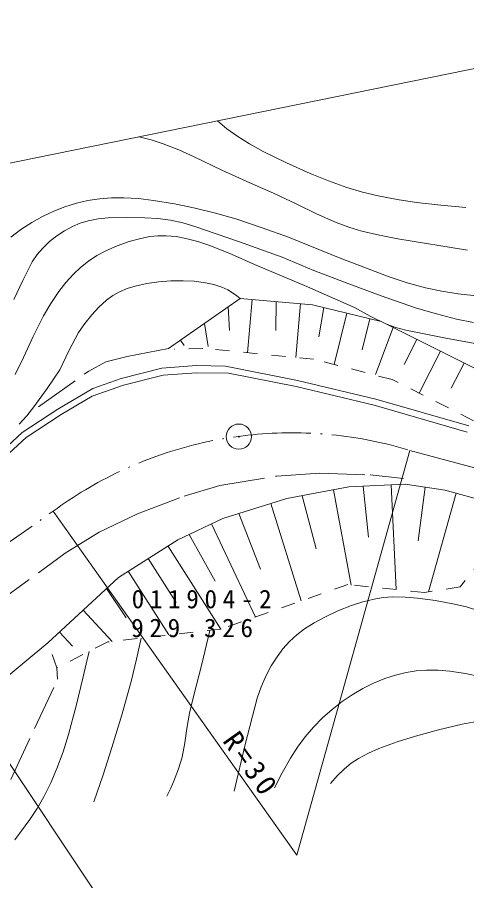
# Model space of a CAD drawing. Units: millimetres, scale not verified. Extents: x 62358 to 702358, y -11416 to 348584.
# Drawn here: x 376741 to 408666, y 251701 to 313085 of the extents above; entities that cross this region are included whole.
import ezdxf

# ---------------------------------------------------------------- set-up
doc = ezdxf.new("R2010")
doc.units = ezdxf.units.MM
doc.header["$LTSCALE"] = 1000
for name, pattern in [('USER1', [7.000001, 5.508197, -0.688525, 0.114754, -0.688525]), ('USER2', [4, 3.2, -0.8]), ('USER3', [2, 1, -1])]:
    doc.linetypes.add(name, pattern=pattern)
doc.layers.add('S-SUV', color=7, linetype='Continuous', lineweight=13)
doc.styles.add('ＭＳ ゴシック', font='')
doc.styles.get('ＭＳ ゴシック').set_extended_font_data('MS Gothic')

msp = doc.modelspace()

# ---------------------------------------------------------------- linework, layer by layer
at = {"layer": 'S-SUV'}
for p, q in [((330471, 293386), (472710, 322373)), ((390961, 305713), (391624, 305163)), ((391624, 305163), (392334, 304653)), ((385390, 304578), (386242, 304367)), ((392334, 304653), (393248, 304081)), ((386242, 304367), (387093, 304094)), ((387093, 304094), (388205, 303657)), ((393248, 304081), (394208, 303554)), ((388205, 303657), (389300, 303161)), ((394208, 303554), (395867, 302741)), ((389300, 303161), (391273, 302205)), ((395867, 302741), (397557, 301981)), ((391273, 302205), (393263, 301308)), ((397557, 301981), (398846, 301455)), ((398846, 301455), (400151, 300988)), ((393263, 301308), (394942, 300588)), ((400151, 300988), (401255, 300654)), ((381756, 300052), (382575, 300181)), ((382575, 300181), (383435, 300247)), ((383435, 300247), (384306, 300252)), ((384306, 300252), (385356, 300191)), ((385356, 300191), (386413, 300069)), ((394942, 300588), (396608, 299808)), ((401255, 300654), (402374, 300379)), ((402374, 300379), (403724, 300119)), ((379332, 299299), (380130, 299610)), ((380130, 299610), (380946, 299863)), ((380946, 299863), (381756, 300052)), ((386413, 300069), (387901, 299821)), ((387901, 299821), (389385, 299513)), ((396608, 299808), (397987, 299120)), ((403724, 300119), (405088, 299918)), ((405088, 299918), (406834, 299721)), ((406834, 299721), (408599, 299557)), ((378539, 298924), (379332, 299299)), ((389385, 299513), (390829, 299160)), ((390829, 299160), (392265, 298747)), ((397987, 299120), (399395, 298486)), ((377003, 297995), (377770, 298493)), ((377770, 298493), (378539, 298924)), ((380654, 298206), (381209, 298438)), ((381209, 298438), (381782, 298612)), ((381782, 298612), (382478, 298746)), ((382478, 298746), (383185, 298819)), ((383185, 298819), (384483, 298859)), ((384483, 298859), (385795, 298838)), ((385795, 298838), (386713, 298781)), ((386713, 298781), (387618, 298665)), ((387618, 298665), (388492, 298469)), ((388492, 298469), (389353, 298214)), ((392265, 298747), (394141, 298125)), ((399395, 298486), (400290, 298157)), ((376279, 297452), (377003, 297995)), ((379550, 297545), (380087, 297902)), ((380087, 297902), (380654, 298206)), ((389353, 298214), (392465, 297146)), ((394141, 298125), (396007, 297443)), ((400290, 298157), (401205, 297885)), ((401205, 297885), (402479, 297586)), ((378567, 296681), (379038, 297135)), ((379038, 297135), (379550, 297545)), ((383846, 296833), (384692, 297136)), ((384692, 297136), (385417, 297345)), ((385417, 297345), (386150, 297494)), ((386150, 297494), (386731, 297555)), ((386731, 297555), (387320, 297556)), ((387320, 297556), (388017, 297492)), ((388017, 297492), (388720, 297367)), ((388720, 297367), (389568, 297147)), ((389568, 297147), (390408, 296866)), ((392465, 297146), (395545, 296025)), ((396007, 297443), (399568, 296006)), ((402479, 297586), (403781, 297343)), ((403781, 297343), (408711, 296533)), ((378163, 296210), (378567, 296681)), ((383028, 296475), (383846, 296833)), ((390408, 296866), (392011, 296218)), ((377808, 295704), (378163, 296210)), ((381802, 295755), (382394, 296138)), ((382394, 296138), (383028, 296475)), ((392011, 296218), (393599, 295510)), ((395545, 296025), (397804, 295090)), ((399568, 296006), (403157, 294624)), ((377129, 294378), (377808, 295704)), ((380724, 294815), (381239, 295305)), ((381239, 295305), (381802, 295755)), ((393599, 295510), (397149, 294007)), ((380187, 294218), (380724, 294815)), ((397804, 295090), (400098, 294206)), ((376503, 293023), (377129, 294378)), ((379698, 293582), (380187, 294218)), ((385119, 293977), (385946, 294155)), ((385946, 294155), (386787, 294274)), ((386787, 294274), (387654, 294345)), ((387654, 294345), (388521, 294357)), ((388521, 294357), (389317, 294315)), ((389317, 294315), (390122, 294212)), ((390122, 294212), (390703, 294087)), ((390703, 294087), (391265, 293904)), ((400098, 294206), (402592, 293282)), ((403157, 294624), (404438, 294209)), ((404438, 294209), (405742, 293849)), ((379130, 292731), (379698, 293582)), ((383528, 293300), (384000, 293575)), ((384000, 293575), (384542, 293802)), ((384542, 293802), (385119, 293977)), ((391265, 293904), (391696, 293703)), ((391696, 293703), (392106, 293444)), ((392106, 293444), (392339, 293274)), ((397149, 294007), (400687, 292443)), ((405742, 293849), (406894, 293604)), ((406894, 293604), (408058, 293419)), ((408058, 293419), (409580, 293248)), ((382545, 292480), (383087, 292974)), ((383087, 292974), (383528, 293300)), ((387494, 289545), (392568, 293097)), ((392339, 293274), (392568, 293097)), ((392568, 293097), (397706, 292653)), ((393424, 293023), (393097, 289237)), ((395137, 292875), (395118, 290814)), ((402592, 293282), (405106, 292414)), ((378615, 291851), (379130, 292731)), ((382043, 291940), (382545, 292480)), ((391722, 292505), (391819, 290814)), ((396849, 292727), (396519, 288906)), ((397706, 292653), (402590, 291448)), ((398520, 292452), (398162, 290370)), ((400687, 292443), (401814, 291832)), ((405106, 292414), (406515, 291994)), ((377870, 290389), (378615, 291851)), ((381540, 291326), (382043, 291940)), ((400148, 292050), (399247, 288402)), ((401776, 291649), (401232, 289447)), ((401814, 291832), (402961, 291278)), ((406515, 291994), (407939, 291631)), ((407939, 291631), (409145, 291386)), ((381087, 290680), (381540, 291326)), ((390031, 291321), (390297, 289672)), ((403430, 291028), (402177, 287689)), ((402590, 291448), (409313, 288086)), ((402961, 291278), (403640, 291029)), ((403640, 291029), (404349, 290834)), ((377176, 288895), (377870, 290389)), ((380397, 289362), (381087, 290680)), ((404349, 290834), (407294, 290238)), ((388339, 290137), (388603, 289761)), ((405111, 290187), (404216, 288397)), ((407294, 290238), (410251, 289701)), ((379766, 288028), (380397, 289362)), ((406792, 289347), (405296, 286355)), ((376598, 287698), (377176, 288895)), ((408473, 288506), (407573, 286707)), ((378870, 286690), (379766, 288028)), ((384131, 287413), (387018, 288143)), ((387018, 288143), (389463, 288318)), ((389463, 288318), (391529, 288287)), ((391529, 288287), (396654, 287272)), ((382110, 286691), (384131, 287413)), ((387098, 287648), (384276, 286934)), ((389477, 287818), (387098, 287648)), ((391755, 287784), (389477, 287818)), ((396558, 286832), (391755, 287784)), ((377921, 285383), (378870, 286690)), ((379620, 285235), (382110, 286691)), ((384276, 286934), (382067, 286144)), ((402098, 285506), (396558, 286832)), ((396654, 287272), (402213, 285941)), ((382067, 286144), (379857, 284853)), ((408692, 283597), (402098, 285506)), ((402213, 285941), (408817, 284029)), ((377097, 283576), (379620, 285235)), ((379857, 284853), (377376, 283221)), ((377423, 284751), (377921, 285383)), ((376884, 284165), (377423, 284751)), ((375204, 281823), (377097, 283576)), ((377376, 283221), (375540, 281521)), ((404620, 282296), (396609, 253514)), ((395883, 278867), (400304, 279696)), ((399199, 279489), (400467, 272724)), ((400304, 279696), (404290, 279893)), ((401300, 279745), (401685, 276129)), ((403294, 279844), (403662, 272400)), ((404290, 279893), (407132, 279459)), ((405711, 279676), (405229, 275876)), ((407132, 279459), (410250, 278591)), ((391344, 277446), (395883, 278867)), ((396988, 279074), (397973, 275286)), ((407912, 279242), (405962, 272242)), ((394748, 278512), (396916, 271588)), ((379286, 277966), (396609, 253514)), ((392479, 277801), (394008, 273851)), ((388147, 275946), (391344, 277446)), ((390544, 277071), (393654, 270443)), ((388946, 276321), (390801, 273008)), ((383923, 273262), (388147, 275946)), ((387443, 275499), (391199, 269588)), ((386035, 274604), (388027, 271470)), ((378910, 268605), (383923, 273262)), ((384627, 273710), (387510, 269172)), ((383088, 272486), (384474, 270392)), ((400489, 271263), (401283, 271523)), ((401283, 271523), (402086, 271723)), ((402086, 271723), (402733, 271829)), ((402733, 271829), (403398, 271876)), ((403398, 271876), (404285, 271863)), ((404285, 271863), (405174, 271789)), ((405174, 271789), (406438, 271622)), ((406438, 271622), (407686, 271396)), ((407686, 271396), (408644, 271166)), ((381417, 270933), (383475, 268718)), ((398577, 270443), (399516, 270879)), ((399516, 270879), (400489, 271263)), ((408644, 271166), (409599, 270875)), ((397841, 270043), (398577, 270443)), ((390419, 269500), (389858, 267099)), ((396595, 269178), (397149, 269600)), ((397149, 269600), (397841, 270043)), ((379746, 269381), (380671, 268385)), ((385206, 267453), (385548, 268951)), ((396089, 268717), (396595, 269178)), ((374627, 265095), (378910, 268605)), ((395613, 268188), (396089, 268717)), ((381631, 267109), (381852, 268009)), ((395190, 267628), (395613, 268188)), ((381417, 266206), (381631, 267109)), ((384845, 265970), (385206, 267453)), ((389858, 267099), (389236, 264700)), ((394775, 266974), (395190, 267628)), ((394413, 266291), (394775, 266974)), ((403596, 266313), (404367, 266500)), ((404367, 266500), (405086, 266615)), ((405086, 266615), (405821, 266672)), ((405821, 266672), (406638, 266665)), ((406638, 266665), (407464, 266599)), ((407464, 266599), (408585, 266431)), ((408585, 266431), (409701, 266203)), ((380932, 264146), (381417, 266206)), ((384183, 263562), (384845, 265970)), ((394065, 265492), (394413, 266291)), ((402049, 265747), (402838, 266068)), ((402838, 266068), (403596, 266313)), ((393774, 264673), (394065, 265492)), ((400529, 264928), (401292, 265373)), ((401292, 265373), (402049, 265747)), ((389236, 264700), (388985, 263621)), ((392933, 261375), (393774, 264673)), ((399808, 264439), (400529, 264928)), ((380390, 262107), (380932, 264146)), ((399100, 263884), (399808, 264439)), ((383466, 261177), (384183, 263562)), ((388985, 263621), (388792, 262528)), ((398432, 263285), (399100, 263884)), ((397793, 262629), (398432, 263285)), ((406667, 262429), (408333, 262826)), ((408333, 262826), (409388, 263031)), ((388792, 262528), (388647, 261508)), ((397200, 261935), (397793, 262629)), ((405024, 261977), (406667, 262429)), ((379999, 260874), (380390, 262107)), ((388647, 261508), (388443, 260494)), ((396643, 261188), (397200, 261935)), ((402434, 261090), (403726, 261564)), ((403726, 261564), (405024, 261977)), ((375299, 261348), (392164, 236051)), ((382848, 259234), (383466, 261177)), ((392154, 258079), (392933, 261375)), ((396144, 260418), (396643, 261188)), ((401691, 260765), (402434, 261090)), ((379554, 259670), (379999, 260874)), ((388443, 260494), (388194, 259667)), ((395557, 259374), (396144, 260418)), ((400455, 260048), (400980, 260389)), ((400980, 260389), (401691, 260765)), ((379116, 258649), (379554, 259670)), ((388194, 259667), (387886, 258856)), ((399463, 259155), (399976, 259665)), ((399976, 259665), (400455, 260048)), ((382174, 257312), (382848, 259234)), ((395023, 258300), (395557, 259374)), ((398996, 258606), (399463, 259155)), ((378625, 257655), (379116, 258649)), ((387886, 258856), (387639, 258286)), ((387639, 258286), (387370, 257711)), ((378155, 256832), (378625, 257655)), ((377636, 256044), (378155, 256832)), ((376565, 254598), (377636, 256044))]:
    msp.add_line(p, q, dxfattribs=at)
at = {"layer": 'S-SUV', "linetype": 'USER2'}
for p, q in [((384553, 288968), (387494, 289545)), ((381813, 287926), (383034, 288581)), ((383034, 288581), (384553, 288968)), ((378239, 285394), (381813, 287926)), ((395174, 280472), (398228, 280669)), ((398228, 280669), (401800, 280545)), ((401800, 280545), (404164, 280299)), ((391135, 279807), (395174, 280472)), ((388598, 279043), (391135, 279807)), ((385272, 277787), (388598, 279043)), ((382549, 276488), (385272, 277787)), ((380146, 274979), (382549, 276488)), ((375003, 271234), (380146, 274979)), ((379604, 266026), (379542, 266828)), ((376286, 258905), (379604, 266026))]:
    msp.add_line(p, q, dxfattribs=at)
at = {"layer": 'S-SUV', "linetype": 'USER3'}
for p, q in [((389917, 289545), (387887, 289482)), ((397782, 288784), (389917, 289545)), ((403377, 287325), (397782, 288784)), ((409149, 284407), (403377, 287325)), ((412303, 277722), (408198, 272591)), ((400225, 272749), (391225, 269591)), ((405672, 272196), (400225, 272749)), ((408198, 272591), (405672, 272196)), ((391225, 269591), (383173, 268683)), ((379542, 266828), (378950, 268526)), ((383173, 268683), (379542, 266828))]:
    msp.add_line(p, q, dxfattribs=at)
at = {"layer": 'S-SUV', "linetype": 'USER1'}
for p, q in [((404620, 282296), (421269, 277808)), ((367550, 269737), (379286, 277966))]:
    msp.add_line(p, q, dxfattribs=at)
at = {"layer": 'S-SUV'}
for radius in [896, 27]:
    msp.add_circle((392479, 283272), radius, dxfattribs=at)
for start, end in [(101.34012, 112.3761), (99.73071, 99.96063), (87.31525, 98.35123), (85.70584, 85.93573), (73.29034, 84.32632), (115.36502, 126.401), (113.75562, 113.98553)]:
    msp.add_arc((396257, 254949), 28597, start, end, dxfattribs=at)

# ---------------------------------------------------------------- texts
at = {"layer": 'S-SUV', "char_height": 1320, "attachment_point": 7, "style": 'ＭＳ ゴシック'}
for s, insert in [('\\T1.44;011904-2', (384864, 271046)), ('\\T1.44;929.326', (384833, 268996))]:
    msp.add_mtext(s, dxfattribs=dict(at, insert=insert))
at = {"layer": 'S-SUV', "insert": (391254, 261626), "char_height": 1466, "attachment_point": 7, "rotation": 305.4, "style": 'ＭＳ ゴシック'}
msp.add_mtext('\\T1.3;R=30', dxfattribs=at)

doc.saveas('drawing.dxf')
